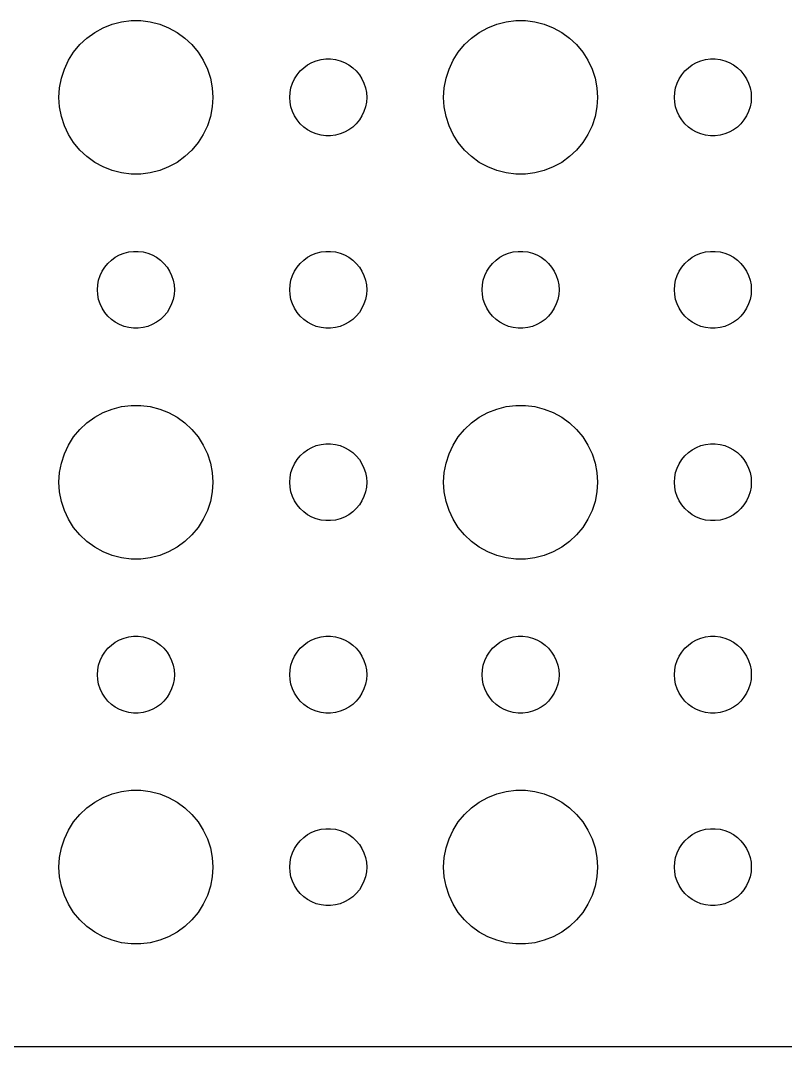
# Model space of a CAD drawing. Header units: metres. Extents: x -112 to 112, y -89 to 89.
# Drawn here: x -4.5 to 25.33, y -89.49 to -49.51 of the extents above; entities that cross this region are included whole.
import ezdxf

# ---------------------------------------------------------------- set-up
doc = ezdxf.new("R2010")
doc.units = ezdxf.units.M

msp = doc.modelspace()

# ---------------------------------------------------------------- linework, layer by layer
for p, q in [((-0.92705, -49.6468), (-0.56213, -49.5531)), ((-0.56213, -49.5531), (-0.18837, -49.5059)), ((-0.18837, -49.5059), (0.18837, -49.5059)), ((0.18837, -49.5059), (0.56213, -49.5531)), ((0.56213, -49.5531), (0.92705, -49.6468)), ((14.0729, -49.6468), (14.4379, -49.5531)), ((14.4379, -49.5531), (14.8116, -49.5059)), ((14.8116, -49.5059), (15.1884, -49.5059)), ((15.1884, -49.5059), (15.5621, -49.5531)), ((15.5621, -49.5531), (15.927, -49.6468)), ((-1.91226, -50.1885), (-1.60747, -49.967)), ((-1.60747, -49.967), (-1.27733, -49.7855)), ((-1.27733, -49.7855), (-0.92705, -49.6468)), ((0.92705, -49.6468), (1.27733, -49.7855)), ((1.27733, -49.7855), (1.60747, -49.967)), ((1.60747, -49.967), (1.91226, -50.1885)), ((13.0877, -50.1885), (13.3925, -49.967)), ((13.3925, -49.967), (13.7227, -49.7855)), ((13.7227, -49.7855), (14.0729, -49.6468)), ((15.927, -49.6468), (16.2773, -49.7855)), ((16.2773, -49.7855), (16.6075, -49.967)), ((16.6075, -49.967), (16.9123, -50.1885)), ((-2.1869, -50.4464), (-1.91226, -50.1885)), ((1.91226, -50.1885), (2.1869, -50.4464)), ((12.8131, -50.4464), (13.0877, -50.1885)), ((16.9123, -50.1885), (17.1869, -50.4464)), ((-2.62891, -51.0547), (-2.42705, -50.7366)), ((-2.42705, -50.7366), (-2.1869, -50.4464)), ((2.1869, -50.4464), (2.42705, -50.7366)), ((2.42705, -50.7366), (2.62891, -51.0547)), ((12.3711, -51.0547), (12.5729, -50.7366)), ((12.5729, -50.7366), (12.8131, -50.4464)), ((17.1869, -50.4464), (17.427, -50.7366)), ((17.427, -50.7366), (17.6289, -51.0547)), ((-2.78932, -51.3956), (-2.62891, -51.0547)), ((2.62891, -51.0547), (2.78932, -51.3956)), ((6.69626, -51.2335), (6.86133, -51.1428)), ((6.86133, -51.1428), (7.03647, -51.0734)), ((7.03647, -51.0734), (7.21892, -51.0266)), ((7.21892, -51.0266), (7.40581, -51.003)), ((7.40581, -51.003), (7.59418, -51.003)), ((7.59418, -51.003), (7.78107, -51.0266)), ((7.78107, -51.0266), (7.96352, -51.0734)), ((7.96352, -51.0734), (8.13866, -51.1428)), ((8.13866, -51.1428), (8.30373, -51.2335)), ((12.2107, -51.3956), (12.3711, -51.0547)), ((17.6289, -51.0547), (17.7893, -51.3956)), ((21.6963, -51.2335), (21.8613, -51.1428)), ((21.8613, -51.1428), (22.0365, -51.0734)), ((22.0365, -51.0734), (22.2189, -51.0266)), ((22.2189, -51.0266), (22.4058, -51.003)), ((22.4058, -51.003), (22.5942, -51.003)), ((22.5942, -51.003), (22.7811, -51.0266)), ((22.7811, -51.0266), (22.9635, -51.0734)), ((22.9635, -51.0734), (23.1387, -51.1428)), ((23.1387, -51.1428), (23.3037, -51.2335)), ((-2.90575, -51.7539), (-2.78932, -51.3956)), ((2.78932, -51.3956), (2.90575, -51.7539)), ((6.28647, -51.6183), (6.40654, -51.4732)), ((6.40654, -51.4732), (6.54385, -51.3442)), ((6.54385, -51.3442), (6.69626, -51.2335)), ((8.30373, -51.2335), (8.45613, -51.3442)), ((8.45613, -51.3442), (8.59344, -51.4732)), ((8.59344, -51.4732), (8.71352, -51.6183)), ((12.0942, -51.7539), (12.2107, -51.3956)), ((17.7893, -51.3956), (17.9057, -51.7539)), ((21.2865, -51.6183), (21.4065, -51.4732)), ((21.4065, -51.4732), (21.5439, -51.3442)), ((21.5439, -51.3442), (21.6963, -51.2335)), ((23.3037, -51.2335), (23.4561, -51.3442)), ((23.4561, -51.3442), (23.5934, -51.4732)), ((23.5934, -51.4732), (23.7135, -51.6183)), ((-2.97633, -52.124), (-2.90575, -51.7539)), ((2.90575, -51.7539), (2.97633, -52.124)), ((6.04712, -52.127), (6.10533, -51.9478)), ((6.10533, -51.9478), (6.18553, -51.7774)), ((6.18553, -51.7774), (6.28647, -51.6183)), ((8.71352, -51.6183), (8.81445, -51.7774)), ((8.81445, -51.7774), (8.89465, -51.9478)), ((8.89465, -51.9478), (8.95287, -52.127)), ((12.0237, -52.124), (12.0942, -51.7539)), ((17.9057, -51.7539), (17.9763, -52.124)), ((21.0471, -52.127), (21.1053, -51.9478)), ((21.1053, -51.9478), (21.1855, -51.7774)), ((21.1855, -51.7774), (21.2865, -51.6183)), ((23.7135, -51.6183), (23.8145, -51.7774)), ((23.8145, -51.7774), (23.8947, -51.9478)), ((23.8947, -51.9478), (23.9529, -52.127)), ((-3, -52.5), (-2.97633, -52.124)), ((2.97633, -52.124), (3, -52.5)), ((6, -52.5), (6.01183, -52.312)), ((6.01183, -52.312), (6.04712, -52.127)), ((8.95287, -52.127), (8.98816, -52.312)), ((8.98816, -52.312), (9, -52.5)), ((12, -52.5), (12.0237, -52.124)), ((17.9763, -52.124), (18, -52.5)), ((21, -52.5), (21.0118, -52.312)), ((21.0118, -52.312), (21.0471, -52.127)), ((23.9529, -52.127), (23.9882, -52.312)), ((23.9882, -52.312), (24, -52.5)), ((-2.97633, -52.876), (-3, -52.5)), ((3, -52.5), (2.97633, -52.876)), ((6.01183, -52.688), (6, -52.5)), ((6.04712, -52.873), (6.01183, -52.688)), ((8.98816, -52.688), (8.95287, -52.873)), ((9, -52.5), (8.98816, -52.688)), ((12.0237, -52.876), (12, -52.5)), ((18, -52.5), (17.9763, -52.876)), ((21.0118, -52.688), (21, -52.5)), ((21.0471, -52.873), (21.0118, -52.688)), ((23.9882, -52.688), (23.9529, -52.873)), ((24, -52.5), (23.9882, -52.688)), ((-2.90575, -53.2461), (-2.97633, -52.876)), ((2.97633, -52.876), (2.90575, -53.2461)), ((6.10533, -53.0522), (6.04712, -52.873)), ((6.18553, -53.2226), (6.10533, -53.0522)), ((8.89465, -53.0522), (8.81445, -53.2226)), ((8.95287, -52.873), (8.89465, -53.0522)), ((12.0942, -53.2461), (12.0237, -52.876)), ((17.9763, -52.876), (17.9057, -53.2461)), ((21.1053, -53.0522), (21.0471, -52.873)), ((21.1855, -53.2226), (21.1053, -53.0522)), ((23.8947, -53.0522), (23.8145, -53.2226)), ((23.9529, -52.873), (23.8947, -53.0522)), ((-2.78932, -53.6044), (-2.90575, -53.2461)), ((2.90575, -53.2461), (2.78932, -53.6044)), ((6.28647, -53.3817), (6.18553, -53.2226)), ((6.40654, -53.5268), (6.28647, -53.3817)), ((6.54385, -53.6558), (6.40654, -53.5268)), ((8.59344, -53.5268), (8.45613, -53.6558)), ((8.71352, -53.3817), (8.59344, -53.5268)), ((8.81445, -53.2226), (8.71352, -53.3817)), ((12.2107, -53.6044), (12.0942, -53.2461)), ((17.9057, -53.2461), (17.7893, -53.6044)), ((21.2865, -53.3817), (21.1855, -53.2226)), ((21.4065, -53.5268), (21.2865, -53.3817)), ((21.5439, -53.6558), (21.4065, -53.5268)), ((23.5934, -53.5268), (23.4561, -53.6558)), ((23.7135, -53.3817), (23.5934, -53.5268)), ((23.8145, -53.2226), (23.7135, -53.3817)), ((-2.62891, -53.9453), (-2.78932, -53.6044)), ((-2.42705, -54.2634), (-2.62891, -53.9453)), ((2.62891, -53.9453), (2.42705, -54.2634)), ((2.78932, -53.6044), (2.62891, -53.9453)), ((6.69626, -53.7665), (6.54385, -53.6558)), ((6.86133, -53.8572), (6.69626, -53.7665)), ((7.03647, -53.9266), (6.86133, -53.8572)), ((7.21892, -53.9734), (7.03647, -53.9266)), ((7.40581, -53.997), (7.21892, -53.9734)), ((7.78107, -53.9734), (7.59418, -53.997)), ((7.96352, -53.9266), (7.78107, -53.9734)), ((8.13866, -53.8572), (7.96352, -53.9266)), ((8.30373, -53.7665), (8.13866, -53.8572)), ((8.45613, -53.6558), (8.30373, -53.7665)), ((12.3711, -53.9453), (12.2107, -53.6044)), ((12.5729, -54.2634), (12.3711, -53.9453)), ((17.6289, -53.9453), (17.427, -54.2634)), ((17.7893, -53.6044), (17.6289, -53.9453)), ((21.6963, -53.7665), (21.5439, -53.6558)), ((21.8613, -53.8572), (21.6963, -53.7665)), ((22.0365, -53.9266), (21.8613, -53.8572)), ((22.2189, -53.9734), (22.0365, -53.9266)), ((22.4058, -53.997), (22.2189, -53.9734)), ((22.7811, -53.9734), (22.5942, -53.997)), ((22.9635, -53.9266), (22.7811, -53.9734)), ((23.1387, -53.8572), (22.9635, -53.9266)), ((23.3037, -53.7665), (23.1387, -53.8572)), ((23.4561, -53.6558), (23.3037, -53.7665)), ((-2.1869, -54.5536), (-2.42705, -54.2634)), ((2.42705, -54.2634), (2.1869, -54.5536)), ((7.59418, -53.997), (7.40581, -53.997)), ((12.8131, -54.5536), (12.5729, -54.2634)), ((17.427, -54.2634), (17.1869, -54.5536)), ((22.5942, -53.997), (22.4058, -53.997)), ((-1.91226, -54.8115), (-2.1869, -54.5536)), ((2.1869, -54.5536), (1.91226, -54.8115)), ((13.0877, -54.8115), (12.8131, -54.5536)), ((17.1869, -54.5536), (16.9123, -54.8115)), ((-1.60747, -55.033), (-1.91226, -54.8115)), ((-1.27733, -55.2145), (-1.60747, -55.033)), ((1.60747, -55.033), (1.27733, -55.2145)), ((1.91226, -54.8115), (1.60747, -55.033)), ((13.3925, -55.033), (13.0877, -54.8115)), ((13.7227, -55.2145), (13.3925, -55.033)), ((16.6075, -55.033), (16.2773, -55.2145)), ((16.9123, -54.8115), (16.6075, -55.033)), ((-0.92705, -55.3532), (-1.27733, -55.2145)), ((-0.56213, -55.4469), (-0.92705, -55.3532)), ((-0.18837, -55.4941), (-0.56213, -55.4469)), ((0.18837, -55.4941), (-0.18837, -55.4941)), ((0.56213, -55.4469), (0.18837, -55.4941)), ((0.92705, -55.3532), (0.56213, -55.4469)), ((1.27733, -55.2145), (0.92705, -55.3532)), ((14.0729, -55.3532), (13.7227, -55.2145)), ((14.4379, -55.4469), (14.0729, -55.3532)), ((14.8116, -55.4941), (14.4379, -55.4469)), ((15.1884, -55.4941), (14.8116, -55.4941)), ((15.5621, -55.4469), (15.1884, -55.4941)), ((15.927, -55.3532), (15.5621, -55.4469)), ((16.2773, -55.2145), (15.927, -55.3532)), ((-0.95613, -58.8442), (-0.80373, -58.7335)), ((-0.80373, -58.7335), (-0.63866, -58.6428)), ((-0.63866, -58.6428), (-0.46352, -58.5734)), ((-0.46352, -58.5734), (-0.28107, -58.5266)), ((-0.28107, -58.5266), (-0.09418, -58.503)), ((-0.09418, -58.503), (0.09418, -58.503)), ((0.09418, -58.503), (0.28107, -58.5266)), ((0.28107, -58.5266), (0.46352, -58.5734)), ((0.46352, -58.5734), (0.63866, -58.6428)), ((0.63866, -58.6428), (0.80373, -58.7335)), ((0.80373, -58.7335), (0.95613, -58.8442)), ((6.54385, -58.8442), (6.69626, -58.7335)), ((6.69626, -58.7335), (6.86133, -58.6428)), ((6.86133, -58.6428), (7.03647, -58.5734)), ((7.03647, -58.5734), (7.21892, -58.5266)), ((7.21892, -58.5266), (7.40581, -58.503)), ((7.40581, -58.503), (7.59418, -58.503)), ((7.59418, -58.503), (7.78107, -58.5266)), ((7.78107, -58.5266), (7.96352, -58.5734)), ((7.96352, -58.5734), (8.13866, -58.6428)), ((8.13866, -58.6428), (8.30373, -58.7335)), ((8.30373, -58.7335), (8.45613, -58.8442)), ((14.0439, -58.8442), (14.1963, -58.7335)), ((14.1963, -58.7335), (14.3613, -58.6428)), ((14.3613, -58.6428), (14.5365, -58.5734)), ((14.5365, -58.5734), (14.7189, -58.5266)), ((14.7189, -58.5266), (14.9058, -58.503)), ((14.9058, -58.503), (15.0942, -58.503)), ((15.0942, -58.503), (15.2811, -58.5266)), ((15.2811, -58.5266), (15.4635, -58.5734)), ((15.4635, -58.5734), (15.6387, -58.6428)), ((15.6387, -58.6428), (15.8037, -58.7335)), ((15.8037, -58.7335), (15.9561, -58.8442)), ((21.5439, -58.8442), (21.6963, -58.7335)), ((21.6963, -58.7335), (21.8613, -58.6428)), ((21.8613, -58.6428), (22.0365, -58.5734)), ((22.0365, -58.5734), (22.2189, -58.5266)), ((22.2189, -58.5266), (22.4058, -58.503)), ((22.4058, -58.503), (22.5942, -58.503)), ((22.5942, -58.503), (22.7811, -58.5266)), ((22.7811, -58.5266), (22.9635, -58.5734)), ((22.9635, -58.5734), (23.1387, -58.6428)), ((23.1387, -58.6428), (23.3037, -58.7335)), ((23.3037, -58.7335), (23.4561, -58.8442)), ((-1.31445, -59.2774), (-1.21352, -59.1183)), ((-1.21352, -59.1183), (-1.09344, -58.9732)), ((-1.09344, -58.9732), (-0.95613, -58.8442)), ((0.95613, -58.8442), (1.09344, -58.9732)), ((1.09344, -58.9732), (1.21352, -59.1183)), ((1.21352, -59.1183), (1.31445, -59.2774)), ((6.18553, -59.2774), (6.28647, -59.1183)), ((6.28647, -59.1183), (6.40654, -58.9732)), ((6.40654, -58.9732), (6.54385, -58.8442)), ((8.45613, -58.8442), (8.59344, -58.9732)), ((8.59344, -58.9732), (8.71352, -59.1183)), ((8.71352, -59.1183), (8.81445, -59.2774)), ((13.6855, -59.2774), (13.7865, -59.1183)), ((13.7865, -59.1183), (13.9065, -58.9732)), ((13.9065, -58.9732), (14.0439, -58.8442)), ((15.9561, -58.8442), (16.0934, -58.9732)), ((16.0934, -58.9732), (16.2135, -59.1183)), ((16.2135, -59.1183), (16.3145, -59.2774)), ((21.1855, -59.2774), (21.2865, -59.1183)), ((21.2865, -59.1183), (21.4065, -58.9732)), ((21.4065, -58.9732), (21.5439, -58.8442)), ((23.4561, -58.8442), (23.5934, -58.9732)), ((23.5934, -58.9732), (23.7135, -59.1183)), ((23.7135, -59.1183), (23.8145, -59.2774)), ((-1.45287, -59.627), (-1.39465, -59.4478)), ((-1.39465, -59.4478), (-1.31445, -59.2774)), ((1.31445, -59.2774), (1.39465, -59.4478)), ((1.39465, -59.4478), (1.45287, -59.627)), ((6.04712, -59.627), (6.10533, -59.4478)), ((6.10533, -59.4478), (6.18553, -59.2774)), ((8.81445, -59.2774), (8.89465, -59.4478)), ((8.89465, -59.4478), (8.95287, -59.627)), ((13.5471, -59.627), (13.6053, -59.4478)), ((13.6053, -59.4478), (13.6855, -59.2774)), ((16.3145, -59.2774), (16.3947, -59.4478)), ((16.3947, -59.4478), (16.4529, -59.627)), ((21.0471, -59.627), (21.1053, -59.4478)), ((21.1053, -59.4478), (21.1855, -59.2774)), ((23.8145, -59.2774), (23.8947, -59.4478)), ((23.8947, -59.4478), (23.9529, -59.627)), ((-1.5, -60), (-1.48816, -59.812)), ((-1.48816, -59.812), (-1.45287, -59.627)), ((1.45287, -59.627), (1.48816, -59.812)), ((1.48816, -59.812), (1.5, -60)), ((6, -60), (6.01183, -59.812)), ((6.01183, -59.812), (6.04712, -59.627)), ((8.95287, -59.627), (8.98816, -59.812)), ((8.98816, -59.812), (9, -60)), ((13.5, -60), (13.5118, -59.812)), ((13.5118, -59.812), (13.5471, -59.627)), ((16.4529, -59.627), (16.4882, -59.812)), ((16.4882, -59.812), (16.5, -60)), ((21, -60), (21.0118, -59.812)), ((21.0118, -59.812), (21.0471, -59.627)), ((23.9529, -59.627), (23.9882, -59.812)), ((23.9882, -59.812), (24, -60)), ((-1.48816, -60.188), (-1.5, -60)), ((-1.45287, -60.373), (-1.48816, -60.188)), ((-1.39465, -60.5522), (-1.45287, -60.373)), ((1.45287, -60.373), (1.39465, -60.5522)), ((1.48816, -60.188), (1.45287, -60.373)), ((1.5, -60), (1.48816, -60.188)), ((6.01183, -60.188), (6, -60)), ((6.04712, -60.373), (6.01183, -60.188)), ((6.10533, -60.5522), (6.04712, -60.373)), ((8.95287, -60.373), (8.89465, -60.5522)), ((8.98816, -60.188), (8.95287, -60.373)), ((9, -60), (8.98816, -60.188)), ((13.5118, -60.188), (13.5, -60)), ((13.5471, -60.373), (13.5118, -60.188)), ((13.6053, -60.5522), (13.5471, -60.373)), ((16.4529, -60.373), (16.3947, -60.5522)), ((16.4882, -60.188), (16.4529, -60.373)), ((16.5, -60), (16.4882, -60.188)), ((21.0118, -60.188), (21, -60)), ((21.0471, -60.373), (21.0118, -60.188)), ((21.1053, -60.5522), (21.0471, -60.373)), ((23.9529, -60.373), (23.8947, -60.5522)), ((23.9882, -60.188), (23.9529, -60.373)), ((24, -60), (23.9882, -60.188)), ((-1.31445, -60.7226), (-1.39465, -60.5522)), ((-1.21352, -60.8817), (-1.31445, -60.7226)), ((1.31445, -60.7226), (1.21352, -60.8817)), ((1.39465, -60.5522), (1.31445, -60.7226)), ((6.18553, -60.7226), (6.10533, -60.5522)), ((6.28647, -60.8817), (6.18553, -60.7226)), ((8.81445, -60.7226), (8.71352, -60.8817)), ((8.89465, -60.5522), (8.81445, -60.7226)), ((13.6855, -60.7226), (13.6053, -60.5522)), ((13.7865, -60.8817), (13.6855, -60.7226)), ((16.3145, -60.7226), (16.2135, -60.8817)), ((16.3947, -60.5522), (16.3145, -60.7226)), ((21.1855, -60.7226), (21.1053, -60.5522)), ((21.2865, -60.8817), (21.1855, -60.7226)), ((23.8145, -60.7226), (23.7135, -60.8817)), ((23.8947, -60.5522), (23.8145, -60.7226)), ((-1.09344, -61.0268), (-1.21352, -60.8817)), ((-0.95613, -61.1558), (-1.09344, -61.0268)), ((-0.80373, -61.2665), (-0.95613, -61.1558)), ((0.95613, -61.1558), (0.80373, -61.2665)), ((1.09344, -61.0268), (0.95613, -61.1558)), ((1.21352, -60.8817), (1.09344, -61.0268)), ((6.40654, -61.0268), (6.28647, -60.8817)), ((6.54385, -61.1558), (6.40654, -61.0268)), ((6.69626, -61.2665), (6.54385, -61.1558)), ((8.45613, -61.1558), (8.30373, -61.2665)), ((8.59344, -61.0268), (8.45613, -61.1558)), ((8.71352, -60.8817), (8.59344, -61.0268)), ((13.9065, -61.0268), (13.7865, -60.8817)), ((14.0439, -61.1558), (13.9065, -61.0268)), ((14.1963, -61.2665), (14.0439, -61.1558)), ((15.9561, -61.1558), (15.8037, -61.2665)), ((16.0934, -61.0268), (15.9561, -61.1558)), ((16.2135, -60.8817), (16.0934, -61.0268)), ((21.4065, -61.0268), (21.2865, -60.8817)), ((21.5439, -61.1558), (21.4065, -61.0268)), ((21.6963, -61.2665), (21.5439, -61.1558)), ((23.4561, -61.1558), (23.3037, -61.2665)), ((23.5934, -61.0268), (23.4561, -61.1558)), ((23.7135, -60.8817), (23.5934, -61.0268)), ((-0.63866, -61.3572), (-0.80373, -61.2665)), ((-0.46352, -61.4266), (-0.63866, -61.3572)), ((-0.28107, -61.4734), (-0.46352, -61.4266)), ((-0.09418, -61.497), (-0.28107, -61.4734)), ((0.09418, -61.497), (-0.09418, -61.497)), ((0.28107, -61.4734), (0.09418, -61.497)), ((0.46352, -61.4266), (0.28107, -61.4734)), ((0.63866, -61.3572), (0.46352, -61.4266)), ((0.80373, -61.2665), (0.63866, -61.3572)), ((6.86133, -61.3572), (6.69626, -61.2665)), ((7.03647, -61.4266), (6.86133, -61.3572)), ((7.21892, -61.4734), (7.03647, -61.4266)), ((7.40581, -61.497), (7.21892, -61.4734)), ((7.59418, -61.497), (7.40581, -61.497)), ((7.78107, -61.4734), (7.59418, -61.497)), ((7.96352, -61.4266), (7.78107, -61.4734)), ((8.13866, -61.3572), (7.96352, -61.4266)), ((8.30373, -61.2665), (8.13866, -61.3572)), ((14.3613, -61.3572), (14.1963, -61.2665)), ((14.5365, -61.4266), (14.3613, -61.3572)), ((14.7189, -61.4734), (14.5365, -61.4266)), ((14.9058, -61.497), (14.7189, -61.4734)), ((15.0942, -61.497), (14.9058, -61.497)), ((15.2811, -61.4734), (15.0942, -61.497)), ((15.4635, -61.4266), (15.2811, -61.4734)), ((15.6387, -61.3572), (15.4635, -61.4266)), ((15.8037, -61.2665), (15.6387, -61.3572)), ((21.8613, -61.3572), (21.6963, -61.2665)), ((22.0365, -61.4266), (21.8613, -61.3572)), ((22.2189, -61.4734), (22.0365, -61.4266)), ((22.4058, -61.497), (22.2189, -61.4734)), ((22.5942, -61.497), (22.4058, -61.497)), ((22.7811, -61.4734), (22.5942, -61.497)), ((22.9635, -61.4266), (22.7811, -61.4734)), ((23.1387, -61.3572), (22.9635, -61.4266)), ((23.3037, -61.2665), (23.1387, -61.3572)), ((-1.27733, -64.7855), (-0.92705, -64.6468)), ((-0.92705, -64.6468), (-0.56213, -64.5531)), ((-0.56213, -64.5531), (-0.18837, -64.5059)), ((-0.18837, -64.5059), (0.18837, -64.5059)), ((0.18837, -64.5059), (0.56213, -64.5531)), ((0.56213, -64.5531), (0.92705, -64.6468)), ((0.92705, -64.6468), (1.27733, -64.7855)), ((13.7227, -64.7855), (14.0729, -64.6468)), ((14.0729, -64.6468), (14.4379, -64.5531)), ((14.4379, -64.5531), (14.8116, -64.5059)), ((14.8116, -64.5059), (15.1884, -64.5059)), ((15.1884, -64.5059), (15.5621, -64.5531)), ((15.5621, -64.5531), (15.927, -64.6468)), ((15.927, -64.6468), (16.2773, -64.7855)), ((-1.91226, -65.1885), (-1.60747, -64.967)), ((-1.60747, -64.967), (-1.27733, -64.7855)), ((1.27733, -64.7855), (1.60747, -64.967)), ((1.60747, -64.967), (1.91226, -65.1885)), ((13.0877, -65.1885), (13.3925, -64.967)), ((13.3925, -64.967), (13.7227, -64.7855)), ((16.2773, -64.7855), (16.6075, -64.967)), ((16.6075, -64.967), (16.9123, -65.1885)), ((-2.42705, -65.7366), (-2.1869, -65.4464)), ((-2.1869, -65.4464), (-1.91226, -65.1885)), ((1.91226, -65.1885), (2.1869, -65.4464)), ((2.1869, -65.4464), (2.42705, -65.7366)), ((12.5729, -65.7366), (12.8131, -65.4464)), ((12.8131, -65.4464), (13.0877, -65.1885)), ((16.9123, -65.1885), (17.1869, -65.4464)), ((17.1869, -65.4464), (17.427, -65.7366)), ((-2.62891, -66.0547), (-2.42705, -65.7366)), ((2.42705, -65.7366), (2.62891, -66.0547)), ((12.3711, -66.0547), (12.5729, -65.7366)), ((17.427, -65.7366), (17.6289, -66.0547)), ((-2.78932, -66.3956), (-2.62891, -66.0547)), ((2.62891, -66.0547), (2.78932, -66.3956)), ((6.40654, -66.4732), (6.54385, -66.3442)), ((6.54385, -66.3442), (6.69626, -66.2335)), ((6.69626, -66.2335), (6.86133, -66.1428)), ((6.86133, -66.1428), (7.03647, -66.0734)), ((7.03647, -66.0734), (7.21892, -66.0266)), ((7.21892, -66.0266), (7.40581, -66.003)), ((7.40581, -66.003), (7.59418, -66.003)), ((7.59418, -66.003), (7.78107, -66.0266)), ((7.78107, -66.0266), (7.96352, -66.0734)), ((7.96352, -66.0734), (8.13866, -66.1428)), ((8.13866, -66.1428), (8.30373, -66.2335)), ((8.30373, -66.2335), (8.45613, -66.3442)), ((8.45613, -66.3442), (8.59344, -66.4732)), ((12.2107, -66.3956), (12.3711, -66.0547)), ((17.6289, -66.0547), (17.7893, -66.3956)), ((21.4065, -66.4732), (21.5439, -66.3442)), ((21.5439, -66.3442), (21.6963, -66.2335)), ((21.6963, -66.2335), (21.8613, -66.1428)), ((21.8613, -66.1428), (22.0365, -66.0734)), ((22.0365, -66.0734), (22.2189, -66.0266)), ((22.2189, -66.0266), (22.4058, -66.003)), ((22.4058, -66.003), (22.5942, -66.003)), ((22.5942, -66.003), (22.7811, -66.0266)), ((22.7811, -66.0266), (22.9635, -66.0734)), ((22.9635, -66.0734), (23.1387, -66.1428)), ((23.1387, -66.1428), (23.3037, -66.2335)), ((23.3037, -66.2335), (23.4561, -66.3442)), ((23.4561, -66.3442), (23.5934, -66.4732)), ((-2.97633, -67.124), (-2.90575, -66.7539)), ((-2.90575, -66.7539), (-2.78932, -66.3956)), ((2.78932, -66.3956), (2.90575, -66.7539)), ((2.90575, -66.7539), (2.97633, -67.124)), ((6.18553, -66.7774), (6.28647, -66.6183)), ((6.28647, -66.6183), (6.40654, -66.4732)), ((8.59344, -66.4732), (8.71352, -66.6183)), ((8.71352, -66.6183), (8.81445, -66.7774)), ((12.0237, -67.124), (12.0942, -66.7539)), ((12.0942, -66.7539), (12.2107, -66.3956)), ((17.7893, -66.3956), (17.9057, -66.7539)), ((17.9057, -66.7539), (17.9763, -67.124)), ((21.1855, -66.7774), (21.2865, -66.6183)), ((21.2865, -66.6183), (21.4065, -66.4732)), ((23.5934, -66.4732), (23.7135, -66.6183)), ((23.7135, -66.6183), (23.8145, -66.7774)), ((-3, -67.5), (-2.97633, -67.124)), ((2.97633, -67.124), (3, -67.5)), ((6.01183, -67.312), (6.04712, -67.127)), ((6.04712, -67.127), (6.10533, -66.9478)), ((6.10533, -66.9478), (6.18553, -66.7774)), ((8.81445, -66.7774), (8.89465, -66.9478)), ((8.89465, -66.9478), (8.95287, -67.127)), ((8.95287, -67.127), (8.98816, -67.312)), ((12, -67.5), (12.0237, -67.124)), ((17.9763, -67.124), (18, -67.5)), ((21.0118, -67.312), (21.0471, -67.127)), ((21.0471, -67.127), (21.1053, -66.9478)), ((21.1053, -66.9478), (21.1855, -66.7774)), ((23.8145, -66.7774), (23.8947, -66.9478)), ((23.8947, -66.9478), (23.9529, -67.127)), ((23.9529, -67.127), (23.9882, -67.312)), ((-2.97633, -67.876), (-3, -67.5)), ((3, -67.5), (2.97633, -67.876)), ((6, -67.5), (6.01183, -67.312)), ((6.01183, -67.688), (6, -67.5)), ((8.98816, -67.312), (9, -67.5)), ((9, -67.5), (8.98816, -67.688)), ((12.0237, -67.876), (12, -67.5)), ((18, -67.5), (17.9763, -67.876)), ((21, -67.5), (21.0118, -67.312)), ((21.0118, -67.688), (21, -67.5)), ((23.9882, -67.312), (24, -67.5)), ((24, -67.5), (23.9882, -67.688)), ((-2.90575, -68.2461), (-2.97633, -67.876)), ((2.97633, -67.876), (2.90575, -68.2461)), ((6.04712, -67.873), (6.01183, -67.688)), ((6.10533, -68.0522), (6.04712, -67.873)), ((8.95287, -67.873), (8.89465, -68.0522)), ((8.98816, -67.688), (8.95287, -67.873)), ((12.0942, -68.2461), (12.0237, -67.876)), ((17.9763, -67.876), (17.9057, -68.2461)), ((21.0471, -67.873), (21.0118, -67.688)), ((21.1053, -68.0522), (21.0471, -67.873)), ((23.9529, -67.873), (23.8947, -68.0522)), ((23.9882, -67.688), (23.9529, -67.873)), ((-2.78932, -68.6044), (-2.90575, -68.2461)), ((2.90575, -68.2461), (2.78932, -68.6044)), ((6.18553, -68.2226), (6.10533, -68.0522)), ((6.28647, -68.3817), (6.18553, -68.2226)), ((8.81445, -68.2226), (8.71352, -68.3817)), ((8.89465, -68.0522), (8.81445, -68.2226)), ((12.2107, -68.6044), (12.0942, -68.2461)), ((17.9057, -68.2461), (17.7893, -68.6044)), ((21.1855, -68.2226), (21.1053, -68.0522)), ((21.2865, -68.3817), (21.1855, -68.2226)), ((23.8145, -68.2226), (23.7135, -68.3817)), ((23.8947, -68.0522), (23.8145, -68.2226)), ((-2.62891, -68.9453), (-2.78932, -68.6044)), ((2.78932, -68.6044), (2.62891, -68.9453)), ((6.40654, -68.5268), (6.28647, -68.3817)), ((6.54385, -68.6558), (6.40654, -68.5268)), ((6.69626, -68.7665), (6.54385, -68.6558)), ((6.86133, -68.8572), (6.69626, -68.7665)), ((8.30373, -68.7665), (8.13866, -68.8572)), ((8.45613, -68.6558), (8.30373, -68.7665)), ((8.59344, -68.5268), (8.45613, -68.6558)), ((8.71352, -68.3817), (8.59344, -68.5268)), ((12.3711, -68.9453), (12.2107, -68.6044)), ((17.7893, -68.6044), (17.6289, -68.9453)), ((21.4065, -68.5268), (21.2865, -68.3817)), ((21.5439, -68.6558), (21.4065, -68.5268)), ((21.6963, -68.7665), (21.5439, -68.6558)), ((21.8613, -68.8572), (21.6963, -68.7665)), ((23.3037, -68.7665), (23.1387, -68.8572)), ((23.4561, -68.6558), (23.3037, -68.7665)), ((23.5934, -68.5268), (23.4561, -68.6558)), ((23.7135, -68.3817), (23.5934, -68.5268)), ((-2.42705, -69.2634), (-2.62891, -68.9453)), ((2.62891, -68.9453), (2.42705, -69.2634)), ((7.03647, -68.9266), (6.86133, -68.8572)), ((7.21892, -68.9734), (7.03647, -68.9266)), ((7.40581, -68.997), (7.21892, -68.9734)), ((7.59418, -68.997), (7.40581, -68.997)), ((7.78107, -68.9734), (7.59418, -68.997)), ((7.96352, -68.9266), (7.78107, -68.9734)), ((8.13866, -68.8572), (7.96352, -68.9266)), ((12.5729, -69.2634), (12.3711, -68.9453)), ((17.6289, -68.9453), (17.427, -69.2634)), ((22.0365, -68.9266), (21.8613, -68.8572)), ((22.2189, -68.9734), (22.0365, -68.9266)), ((22.4058, -68.997), (22.2189, -68.9734)), ((22.5942, -68.997), (22.4058, -68.997)), ((22.7811, -68.9734), (22.5942, -68.997)), ((22.9635, -68.9266), (22.7811, -68.9734)), ((23.1387, -68.8572), (22.9635, -68.9266)), ((-2.1869, -69.5536), (-2.42705, -69.2634)), ((-1.91226, -69.8115), (-2.1869, -69.5536)), ((2.1869, -69.5536), (1.91226, -69.8115)), ((2.42705, -69.2634), (2.1869, -69.5536)), ((12.8131, -69.5536), (12.5729, -69.2634)), ((13.0877, -69.8115), (12.8131, -69.5536)), ((17.1869, -69.5536), (16.9123, -69.8115)), ((17.427, -69.2634), (17.1869, -69.5536)), ((-1.60747, -70.033), (-1.91226, -69.8115)), ((1.91226, -69.8115), (1.60747, -70.033)), ((13.3925, -70.033), (13.0877, -69.8115)), ((16.9123, -69.8115), (16.6075, -70.033)), ((-1.27733, -70.2145), (-1.60747, -70.033)), ((-0.92705, -70.3532), (-1.27733, -70.2145)), ((-0.56213, -70.4469), (-0.92705, -70.3532)), ((0.92705, -70.3532), (0.56213, -70.4469)), ((1.27733, -70.2145), (0.92705, -70.3532)), ((1.60747, -70.033), (1.27733, -70.2145)), ((13.7227, -70.2145), (13.3925, -70.033)), ((14.0729, -70.3532), (13.7227, -70.2145)), ((14.4379, -70.4469), (14.0729, -70.3532)), ((15.927, -70.3532), (15.5621, -70.4469)), ((16.2773, -70.2145), (15.927, -70.3532)), ((16.6075, -70.033), (16.2773, -70.2145)), ((-0.18837, -70.4941), (-0.56213, -70.4469)), ((0.18837, -70.4941), (-0.18837, -70.4941)), ((0.56213, -70.4469), (0.18837, -70.4941)), ((14.8116, -70.4941), (14.4379, -70.4469)), ((15.1884, -70.4941), (14.8116, -70.4941)), ((15.5621, -70.4469), (15.1884, -70.4941)), ((-0.46352, -73.5734), (-0.28107, -73.5266)), ((-0.28107, -73.5266), (-0.09418, -73.503)), ((-0.09418, -73.503), (0.09418, -73.503)), ((0.09418, -73.503), (0.28107, -73.5266)), ((0.28107, -73.5266), (0.46352, -73.5734)), ((7.03647, -73.5734), (7.21892, -73.5266)), ((7.21892, -73.5266), (7.40581, -73.503)), ((7.40581, -73.503), (7.59418, -73.503)), ((7.59418, -73.503), (7.78107, -73.5266)), ((7.78107, -73.5266), (7.96352, -73.5734)), ((14.5365, -73.5734), (14.7189, -73.5266)), ((14.7189, -73.5266), (14.9058, -73.503)), ((14.9058, -73.503), (15.0942, -73.503)), ((15.0942, -73.503), (15.2811, -73.5266)), ((15.2811, -73.5266), (15.4635, -73.5734)), ((22.0365, -73.5734), (22.2189, -73.5266)), ((22.2189, -73.5266), (22.4058, -73.503)), ((22.4058, -73.503), (22.5942, -73.503)), ((22.5942, -73.503), (22.7811, -73.5266)), ((22.7811, -73.5266), (22.9635, -73.5734)), ((-1.09344, -73.9732), (-0.95613, -73.8442)), ((-0.95613, -73.8442), (-0.80373, -73.7335)), ((-0.80373, -73.7335), (-0.63866, -73.6428)), ((-0.63866, -73.6428), (-0.46352, -73.5734)), ((0.46352, -73.5734), (0.63866, -73.6428)), ((0.63866, -73.6428), (0.80373, -73.7335)), ((0.80373, -73.7335), (0.95613, -73.8442)), ((0.95613, -73.8442), (1.09344, -73.9732)), ((6.40654, -73.9732), (6.54385, -73.8442)), ((6.54385, -73.8442), (6.69626, -73.7335)), ((6.69626, -73.7335), (6.86133, -73.6428)), ((6.86133, -73.6428), (7.03647, -73.5734)), ((7.96352, -73.5734), (8.13866, -73.6428)), ((8.13866, -73.6428), (8.30373, -73.7335)), ((8.30373, -73.7335), (8.45613, -73.8442)), ((8.45613, -73.8442), (8.59344, -73.9732)), ((13.9065, -73.9732), (14.0439, -73.8442)), ((14.0439, -73.8442), (14.1963, -73.7335)), ((14.1963, -73.7335), (14.3613, -73.6428)), ((14.3613, -73.6428), (14.5365, -73.5734)), ((15.4635, -73.5734), (15.6387, -73.6428)), ((15.6387, -73.6428), (15.8037, -73.7335)), ((15.8037, -73.7335), (15.9561, -73.8442)), ((15.9561, -73.8442), (16.0934, -73.9732)), ((21.4065, -73.9732), (21.5439, -73.8442)), ((21.5439, -73.8442), (21.6963, -73.7335)), ((21.6963, -73.7335), (21.8613, -73.6428)), ((21.8613, -73.6428), (22.0365, -73.5734)), ((22.9635, -73.5734), (23.1387, -73.6428)), ((23.1387, -73.6428), (23.3037, -73.7335)), ((23.3037, -73.7335), (23.4561, -73.8442)), ((23.4561, -73.8442), (23.5934, -73.9732)), ((-1.39465, -74.4478), (-1.31445, -74.2774)), ((-1.31445, -74.2774), (-1.21352, -74.1183)), ((-1.21352, -74.1183), (-1.09344, -73.9732)), ((1.09344, -73.9732), (1.21352, -74.1183)), ((1.21352, -74.1183), (1.31445, -74.2774)), ((1.31445, -74.2774), (1.39465, -74.4478)), ((6.10533, -74.4478), (6.18553, -74.2774)), ((6.18553, -74.2774), (6.28647, -74.1183)), ((6.28647, -74.1183), (6.40654, -73.9732)), ((8.59344, -73.9732), (8.71352, -74.1183)), ((8.71352, -74.1183), (8.81445, -74.2774)), ((8.81445, -74.2774), (8.89465, -74.4478)), ((13.6053, -74.4478), (13.6855, -74.2774)), ((13.6855, -74.2774), (13.7865, -74.1183)), ((13.7865, -74.1183), (13.9065, -73.9732)), ((16.0934, -73.9732), (16.2135, -74.1183)), ((16.2135, -74.1183), (16.3145, -74.2774)), ((16.3145, -74.2774), (16.3947, -74.4478)), ((21.1053, -74.4478), (21.1855, -74.2774)), ((21.1855, -74.2774), (21.2865, -74.1183)), ((21.2865, -74.1183), (21.4065, -73.9732)), ((23.5934, -73.9732), (23.7135, -74.1183)), ((23.7135, -74.1183), (23.8145, -74.2774)), ((23.8145, -74.2774), (23.8947, -74.4478)), ((-1.48816, -74.812), (-1.45287, -74.627)), ((-1.45287, -74.627), (-1.39465, -74.4478)), ((1.39465, -74.4478), (1.45287, -74.627)), ((1.45287, -74.627), (1.48816, -74.812)), ((6.01183, -74.812), (6.04712, -74.627)), ((6.04712, -74.627), (6.10533, -74.4478)), ((8.89465, -74.4478), (8.95287, -74.627)), ((8.95287, -74.627), (8.98816, -74.812)), ((13.5118, -74.812), (13.5471, -74.627)), ((13.5471, -74.627), (13.6053, -74.4478)), ((16.3947, -74.4478), (16.4529, -74.627)), ((16.4529, -74.627), (16.4882, -74.812)), ((21.0118, -74.812), (21.0471, -74.627)), ((21.0471, -74.627), (21.1053, -74.4478)), ((23.8947, -74.4478), (23.9529, -74.627)), ((23.9529, -74.627), (23.9882, -74.812)), ((-1.5, -75), (-1.48816, -74.812)), ((-1.48816, -75.188), (-1.5, -75)), ((1.48816, -74.812), (1.5, -75)), ((1.5, -75), (1.48816, -75.188)), ((6, -75), (6.01183, -74.812)), ((6.01183, -75.188), (6, -75)), ((8.98816, -74.812), (9, -75)), ((9, -75), (8.98816, -75.188)), ((13.5, -75), (13.5118, -74.812)), ((13.5118, -75.188), (13.5, -75)), ((16.4882, -74.812), (16.5, -75)), ((16.5, -75), (16.4882, -75.188)), ((21, -75), (21.0118, -74.812)), ((21.0118, -75.188), (21, -75)), ((23.9882, -74.812), (24, -75)), ((24, -75), (23.9882, -75.188)), ((-1.45287, -75.373), (-1.48816, -75.188)), ((-1.39465, -75.5522), (-1.45287, -75.373)), ((-1.31445, -75.7226), (-1.39465, -75.5522)), ((1.39465, -75.5522), (1.31445, -75.7226)), ((1.45287, -75.373), (1.39465, -75.5522)), ((1.48816, -75.188), (1.45287, -75.373)), ((6.04712, -75.373), (6.01183, -75.188)), ((6.10533, -75.5522), (6.04712, -75.373)), ((6.18553, -75.7226), (6.10533, -75.5522)), ((8.89465, -75.5522), (8.81445, -75.7226)), ((8.95287, -75.373), (8.89465, -75.5522)), ((8.98816, -75.188), (8.95287, -75.373)), ((13.5471, -75.373), (13.5118, -75.188)), ((13.6053, -75.5522), (13.5471, -75.373)), ((13.6855, -75.7226), (13.6053, -75.5522)), ((16.3947, -75.5522), (16.3145, -75.7226)), ((16.4529, -75.373), (16.3947, -75.5522)), ((16.4882, -75.188), (16.4529, -75.373)), ((21.0471, -75.373), (21.0118, -75.188)), ((21.1053, -75.5522), (21.0471, -75.373)), ((21.1855, -75.7226), (21.1053, -75.5522)), ((23.8947, -75.5522), (23.8145, -75.7226)), ((23.9529, -75.373), (23.8947, -75.5522)), ((23.9882, -75.188), (23.9529, -75.373)), ((-1.21352, -75.8817), (-1.31445, -75.7226)), ((-1.09344, -76.0268), (-1.21352, -75.8817)), ((1.21352, -75.8817), (1.09344, -76.0268)), ((1.31445, -75.7226), (1.21352, -75.8817)), ((6.28647, -75.8817), (6.18553, -75.7226)), ((6.40654, -76.0268), (6.28647, -75.8817)), ((8.71352, -75.8817), (8.59344, -76.0268)), ((8.81445, -75.7226), (8.71352, -75.8817)), ((13.7865, -75.8817), (13.6855, -75.7226)), ((13.9065, -76.0268), (13.7865, -75.8817)), ((16.2135, -75.8817), (16.0934, -76.0268)), ((16.3145, -75.7226), (16.2135, -75.8817)), ((21.2865, -75.8817), (21.1855, -75.7226)), ((21.4065, -76.0268), (21.2865, -75.8817)), ((23.7135, -75.8817), (23.5934, -76.0268)), ((23.8145, -75.7226), (23.7135, -75.8817)), ((-0.95613, -76.1558), (-1.09344, -76.0268)), ((-0.80373, -76.2665), (-0.95613, -76.1558)), ((-0.63866, -76.3572), (-0.80373, -76.2665)), ((-0.46352, -76.4266), (-0.63866, -76.3572)), ((0.63866, -76.3572), (0.46352, -76.4266)), ((0.80373, -76.2665), (0.63866, -76.3572)), ((0.95613, -76.1558), (0.80373, -76.2665)), ((1.09344, -76.0268), (0.95613, -76.1558)), ((6.54385, -76.1558), (6.40654, -76.0268)), ((6.69626, -76.2665), (6.54385, -76.1558)), ((6.86133, -76.3572), (6.69626, -76.2665)), ((7.03647, -76.4266), (6.86133, -76.3572)), ((8.13866, -76.3572), (7.96352, -76.4266)), ((8.30373, -76.2665), (8.13866, -76.3572)), ((8.45613, -76.1558), (8.30373, -76.2665)), ((8.59344, -76.0268), (8.45613, -76.1558)), ((14.0439, -76.1558), (13.9065, -76.0268)), ((14.1963, -76.2665), (14.0439, -76.1558)), ((14.3613, -76.3572), (14.1963, -76.2665)), ((14.5365, -76.4266), (14.3613, -76.3572)), ((15.6387, -76.3572), (15.4635, -76.4266)), ((15.8037, -76.2665), (15.6387, -76.3572)), ((15.9561, -76.1558), (15.8037, -76.2665)), ((16.0934, -76.0268), (15.9561, -76.1558)), ((21.5439, -76.1558), (21.4065, -76.0268)), ((21.6963, -76.2665), (21.5439, -76.1558)), ((21.8613, -76.3572), (21.6963, -76.2665)), ((22.0365, -76.4266), (21.8613, -76.3572)), ((23.1387, -76.3572), (22.9635, -76.4266)), ((23.3037, -76.2665), (23.1387, -76.3572)), ((23.4561, -76.1558), (23.3037, -76.2665)), ((23.5934, -76.0268), (23.4561, -76.1558)), ((-0.28107, -76.4734), (-0.46352, -76.4266)), ((-0.09418, -76.497), (-0.28107, -76.4734)), ((0.09418, -76.497), (-0.09418, -76.497)), ((0.28107, -76.4734), (0.09418, -76.497)), ((0.46352, -76.4266), (0.28107, -76.4734)), ((7.21892, -76.4734), (7.03647, -76.4266)), ((7.40581, -76.497), (7.21892, -76.4734)), ((7.59418, -76.497), (7.40581, -76.497)), ((7.78107, -76.4734), (7.59418, -76.497)), ((7.96352, -76.4266), (7.78107, -76.4734)), ((14.7189, -76.4734), (14.5365, -76.4266)), ((14.9058, -76.497), (14.7189, -76.4734)), ((15.0942, -76.497), (14.9058, -76.497)), ((15.2811, -76.4734), (15.0942, -76.497)), ((15.4635, -76.4266), (15.2811, -76.4734)), ((22.2189, -76.4734), (22.0365, -76.4266)), ((22.4058, -76.497), (22.2189, -76.4734)), ((22.5942, -76.497), (22.4058, -76.497)), ((22.7811, -76.4734), (22.5942, -76.497)), ((22.9635, -76.4266), (22.7811, -76.4734)), ((-0.92705, -79.6468), (-0.56213, -79.5531)), ((-0.56213, -79.5531), (-0.18837, -79.5059)), ((-0.18837, -79.5059), (0.18837, -79.5059)), ((0.18837, -79.5059), (0.56213, -79.5531)), ((0.56213, -79.5531), (0.92705, -79.6468)), ((14.0729, -79.6468), (14.4379, -79.5531)), ((14.4379, -79.5531), (14.8116, -79.5059)), ((14.8116, -79.5059), (15.1884, -79.5059)), ((15.1884, -79.5059), (15.5621, -79.5531)), ((15.5621, -79.5531), (15.927, -79.6468)), ((-1.91226, -80.1885), (-1.60747, -79.967)), ((-1.60747, -79.967), (-1.27733, -79.7855)), ((-1.27733, -79.7855), (-0.92705, -79.6468)), ((0.92705, -79.6468), (1.27733, -79.7855)), ((1.27733, -79.7855), (1.60747, -79.967)), ((1.60747, -79.967), (1.91226, -80.1885)), ((13.0877, -80.1885), (13.3925, -79.967)), ((13.3925, -79.967), (13.7227, -79.7855)), ((13.7227, -79.7855), (14.0729, -79.6468)), ((15.927, -79.6468), (16.2773, -79.7855)), ((16.2773, -79.7855), (16.6075, -79.967)), ((16.6075, -79.967), (16.9123, -80.1885)), ((-2.1869, -80.4464), (-1.91226, -80.1885)), ((1.91226, -80.1885), (2.1869, -80.4464)), ((12.8131, -80.4464), (13.0877, -80.1885)), ((16.9123, -80.1885), (17.1869, -80.4464)), ((-2.62891, -81.0547), (-2.42705, -80.7366)), ((-2.42705, -80.7366), (-2.1869, -80.4464)), ((2.1869, -80.4464), (2.42705, -80.7366)), ((2.42705, -80.7366), (2.62891, -81.0547)), ((12.3711, -81.0547), (12.5729, -80.7366)), ((12.5729, -80.7366), (12.8131, -80.4464)), ((17.1869, -80.4464), (17.427, -80.7366)), ((17.427, -80.7366), (17.6289, -81.0547)), ((-2.78932, -81.3956), (-2.62891, -81.0547)), ((2.62891, -81.0547), (2.78932, -81.3956)), ((6.69626, -81.2335), (6.86133, -81.1428)), ((6.86133, -81.1428), (7.03647, -81.0734)), ((7.03647, -81.0734), (7.21892, -81.0266)), ((7.21892, -81.0266), (7.40581, -81.003)), ((7.40581, -81.003), (7.59418, -81.003)), ((7.59418, -81.003), (7.78107, -81.0266)), ((7.78107, -81.0266), (7.96352, -81.0734)), ((7.96352, -81.0734), (8.13866, -81.1428)), ((8.13866, -81.1428), (8.30373, -81.2335)), ((12.2107, -81.3956), (12.3711, -81.0547)), ((17.6289, -81.0547), (17.7893, -81.3956)), ((21.6963, -81.2335), (21.8613, -81.1428)), ((21.8613, -81.1428), (22.0365, -81.0734)), ((22.0365, -81.0734), (22.2189, -81.0266)), ((22.2189, -81.0266), (22.4058, -81.003)), ((22.4058, -81.003), (22.5942, -81.003)), ((22.5942, -81.003), (22.7811, -81.0266)), ((22.7811, -81.0266), (22.9635, -81.0734)), ((22.9635, -81.0734), (23.1387, -81.1428)), ((23.1387, -81.1428), (23.3037, -81.2335)), ((-2.90575, -81.7539), (-2.78932, -81.3956)), ((2.78932, -81.3956), (2.90575, -81.7539)), ((6.28647, -81.6183), (6.40654, -81.4732)), ((6.40654, -81.4732), (6.54385, -81.3442)), ((6.54385, -81.3442), (6.69626, -81.2335)), ((8.30373, -81.2335), (8.45613, -81.3442)), ((8.45613, -81.3442), (8.59344, -81.4732)), ((8.59344, -81.4732), (8.71352, -81.6183)), ((12.0942, -81.7539), (12.2107, -81.3956)), ((17.7893, -81.3956), (17.9057, -81.7539)), ((21.2865, -81.6183), (21.4065, -81.4732)), ((21.4065, -81.4732), (21.5439, -81.3442)), ((21.5439, -81.3442), (21.6963, -81.2335)), ((23.3037, -81.2335), (23.4561, -81.3442)), ((23.4561, -81.3442), (23.5934, -81.4732)), ((23.5934, -81.4732), (23.7135, -81.6183)), ((-2.97633, -82.124), (-2.90575, -81.7539)), ((2.90575, -81.7539), (2.97633, -82.124)), ((6.04712, -82.127), (6.10533, -81.9478)), ((6.10533, -81.9478), (6.18553, -81.7774)), ((6.18553, -81.7774), (6.28647, -81.6183)), ((8.71352, -81.6183), (8.81445, -81.7774)), ((8.81445, -81.7774), (8.89465, -81.9478)), ((8.89465, -81.9478), (8.95287, -82.127)), ((12.0237, -82.124), (12.0942, -81.7539)), ((17.9057, -81.7539), (17.9763, -82.124)), ((21.0471, -82.127), (21.1053, -81.9478)), ((21.1053, -81.9478), (21.1855, -81.7774)), ((21.1855, -81.7774), (21.2865, -81.6183)), ((23.7135, -81.6183), (23.8145, -81.7774)), ((23.8145, -81.7774), (23.8947, -81.9478)), ((23.8947, -81.9478), (23.9529, -82.127)), ((-3, -82.5), (-2.97633, -82.124)), ((2.97633, -82.124), (3, -82.5)), ((6, -82.5), (6.01183, -82.312)), ((6.01183, -82.312), (6.04712, -82.127)), ((8.95287, -82.127), (8.98816, -82.312)), ((8.98816, -82.312), (9, -82.5)), ((12, -82.5), (12.0237, -82.124)), ((17.9763, -82.124), (18, -82.5)), ((21, -82.5), (21.0118, -82.312)), ((21.0118, -82.312), (21.0471, -82.127)), ((23.9529, -82.127), (23.9882, -82.312)), ((23.9882, -82.312), (24, -82.5)), ((-2.97633, -82.876), (-3, -82.5)), ((3, -82.5), (2.97633, -82.876)), ((6.01183, -82.688), (6, -82.5)), ((6.04712, -82.873), (6.01183, -82.688)), ((8.98816, -82.688), (8.95287, -82.873)), ((9, -82.5), (8.98816, -82.688)), ((12.0237, -82.876), (12, -82.5)), ((18, -82.5), (17.9763, -82.876)), ((21.0118, -82.688), (21, -82.5)), ((21.0471, -82.873), (21.0118, -82.688)), ((23.9882, -82.688), (23.9529, -82.873)), ((24, -82.5), (23.9882, -82.688)), ((-2.90575, -83.2461), (-2.97633, -82.876)), ((2.97633, -82.876), (2.90575, -83.2461)), ((6.10533, -83.0522), (6.04712, -82.873)), ((6.18553, -83.2226), (6.10533, -83.0522)), ((8.89465, -83.0522), (8.81445, -83.2226)), ((8.95287, -82.873), (8.89465, -83.0522)), ((12.0942, -83.2461), (12.0237, -82.876)), ((17.9763, -82.876), (17.9057, -83.2461)), ((21.1053, -83.0522), (21.0471, -82.873)), ((21.1855, -83.2226), (21.1053, -83.0522)), ((23.8947, -83.0522), (23.8145, -83.2226)), ((23.9529, -82.873), (23.8947, -83.0522)), ((-2.78932, -83.6044), (-2.90575, -83.2461)), ((2.90575, -83.2461), (2.78932, -83.6044)), ((6.28647, -83.3817), (6.18553, -83.2226)), ((6.40654, -83.5268), (6.28647, -83.3817)), ((6.54385, -83.6558), (6.40654, -83.5268)), ((8.59344, -83.5268), (8.45613, -83.6558)), ((8.71352, -83.3817), (8.59344, -83.5268)), ((8.81445, -83.2226), (8.71352, -83.3817)), ((12.2107, -83.6044), (12.0942, -83.2461)), ((17.9057, -83.2461), (17.7893, -83.6044)), ((21.2865, -83.3817), (21.1855, -83.2226)), ((21.4065, -83.5268), (21.2865, -83.3817)), ((21.5439, -83.6558), (21.4065, -83.5268)), ((23.5934, -83.5268), (23.4561, -83.6558)), ((23.7135, -83.3817), (23.5934, -83.5268)), ((23.8145, -83.2226), (23.7135, -83.3817)), ((-2.62891, -83.9453), (-2.78932, -83.6044)), ((-2.42705, -84.2634), (-2.62891, -83.9453)), ((2.62891, -83.9453), (2.42705, -84.2634)), ((2.78932, -83.6044), (2.62891, -83.9453)), ((6.69626, -83.7665), (6.54385, -83.6558)), ((6.86133, -83.8572), (6.69626, -83.7665)), ((7.03647, -83.9266), (6.86133, -83.8572)), ((7.21892, -83.9734), (7.03647, -83.9266)), ((7.96352, -83.9266), (7.78107, -83.9734)), ((8.13866, -83.8572), (7.96352, -83.9266)), ((8.30373, -83.7665), (8.13866, -83.8572)), ((8.45613, -83.6558), (8.30373, -83.7665)), ((12.3711, -83.9453), (12.2107, -83.6044)), ((12.5729, -84.2634), (12.3711, -83.9453)), ((17.6289, -83.9453), (17.427, -84.2634)), ((17.7893, -83.6044), (17.6289, -83.9453)), ((21.6963, -83.7665), (21.5439, -83.6558)), ((21.8613, -83.8572), (21.6963, -83.7665)), ((22.0365, -83.9266), (21.8613, -83.8572)), ((22.2189, -83.9734), (22.0365, -83.9266)), ((22.9635, -83.9266), (22.7811, -83.9734)), ((23.1387, -83.8572), (22.9635, -83.9266)), ((23.3037, -83.7665), (23.1387, -83.8572)), ((23.4561, -83.6558), (23.3037, -83.7665)), ((-2.1869, -84.5536), (-2.42705, -84.2634)), ((2.42705, -84.2634), (2.1869, -84.5536)), ((7.40581, -83.997), (7.21892, -83.9734)), ((7.59418, -83.997), (7.40581, -83.997)), ((7.78107, -83.9734), (7.59418, -83.997)), ((12.8131, -84.5536), (12.5729, -84.2634)), ((17.427, -84.2634), (17.1869, -84.5536)), ((22.4058, -83.997), (22.2189, -83.9734)), ((22.5942, -83.997), (22.4058, -83.997)), ((22.7811, -83.9734), (22.5942, -83.997)), ((-1.91226, -84.8115), (-2.1869, -84.5536)), ((2.1869, -84.5536), (1.91226, -84.8115)), ((13.0877, -84.8115), (12.8131, -84.5536)), ((17.1869, -84.5536), (16.9123, -84.8115)), ((-1.60747, -85.033), (-1.91226, -84.8115)), ((-1.27733, -85.2145), (-1.60747, -85.033)), ((1.60747, -85.033), (1.27733, -85.2145)), ((1.91226, -84.8115), (1.60747, -85.033)), ((13.3925, -85.033), (13.0877, -84.8115)), ((13.7227, -85.2145), (13.3925, -85.033)), ((16.6075, -85.033), (16.2773, -85.2145)), ((16.9123, -84.8115), (16.6075, -85.033)), ((-0.92705, -85.3532), (-1.27733, -85.2145)), ((-0.56213, -85.4469), (-0.92705, -85.3532)), ((-0.18837, -85.4941), (-0.56213, -85.4469)), ((0.18837, -85.4941), (-0.18837, -85.4941)), ((0.56213, -85.4469), (0.18837, -85.4941)), ((0.92705, -85.3532), (0.56213, -85.4469)), ((1.27733, -85.2145), (0.92705, -85.3532)), ((14.0729, -85.3532), (13.7227, -85.2145)), ((14.4379, -85.4469), (14.0729, -85.3532)), ((14.8116, -85.4941), (14.4379, -85.4469)), ((15.1884, -85.4941), (14.8116, -85.4941)), ((15.5621, -85.4469), (15.1884, -85.4941)), ((15.927, -85.3532), (15.5621, -85.4469)), ((16.2773, -85.2145), (15.927, -85.3532)), ((-107.314, -89.4901), (107.314, -89.4901))]:
    msp.add_line(p, q)

doc.saveas('drawing.dxf')
